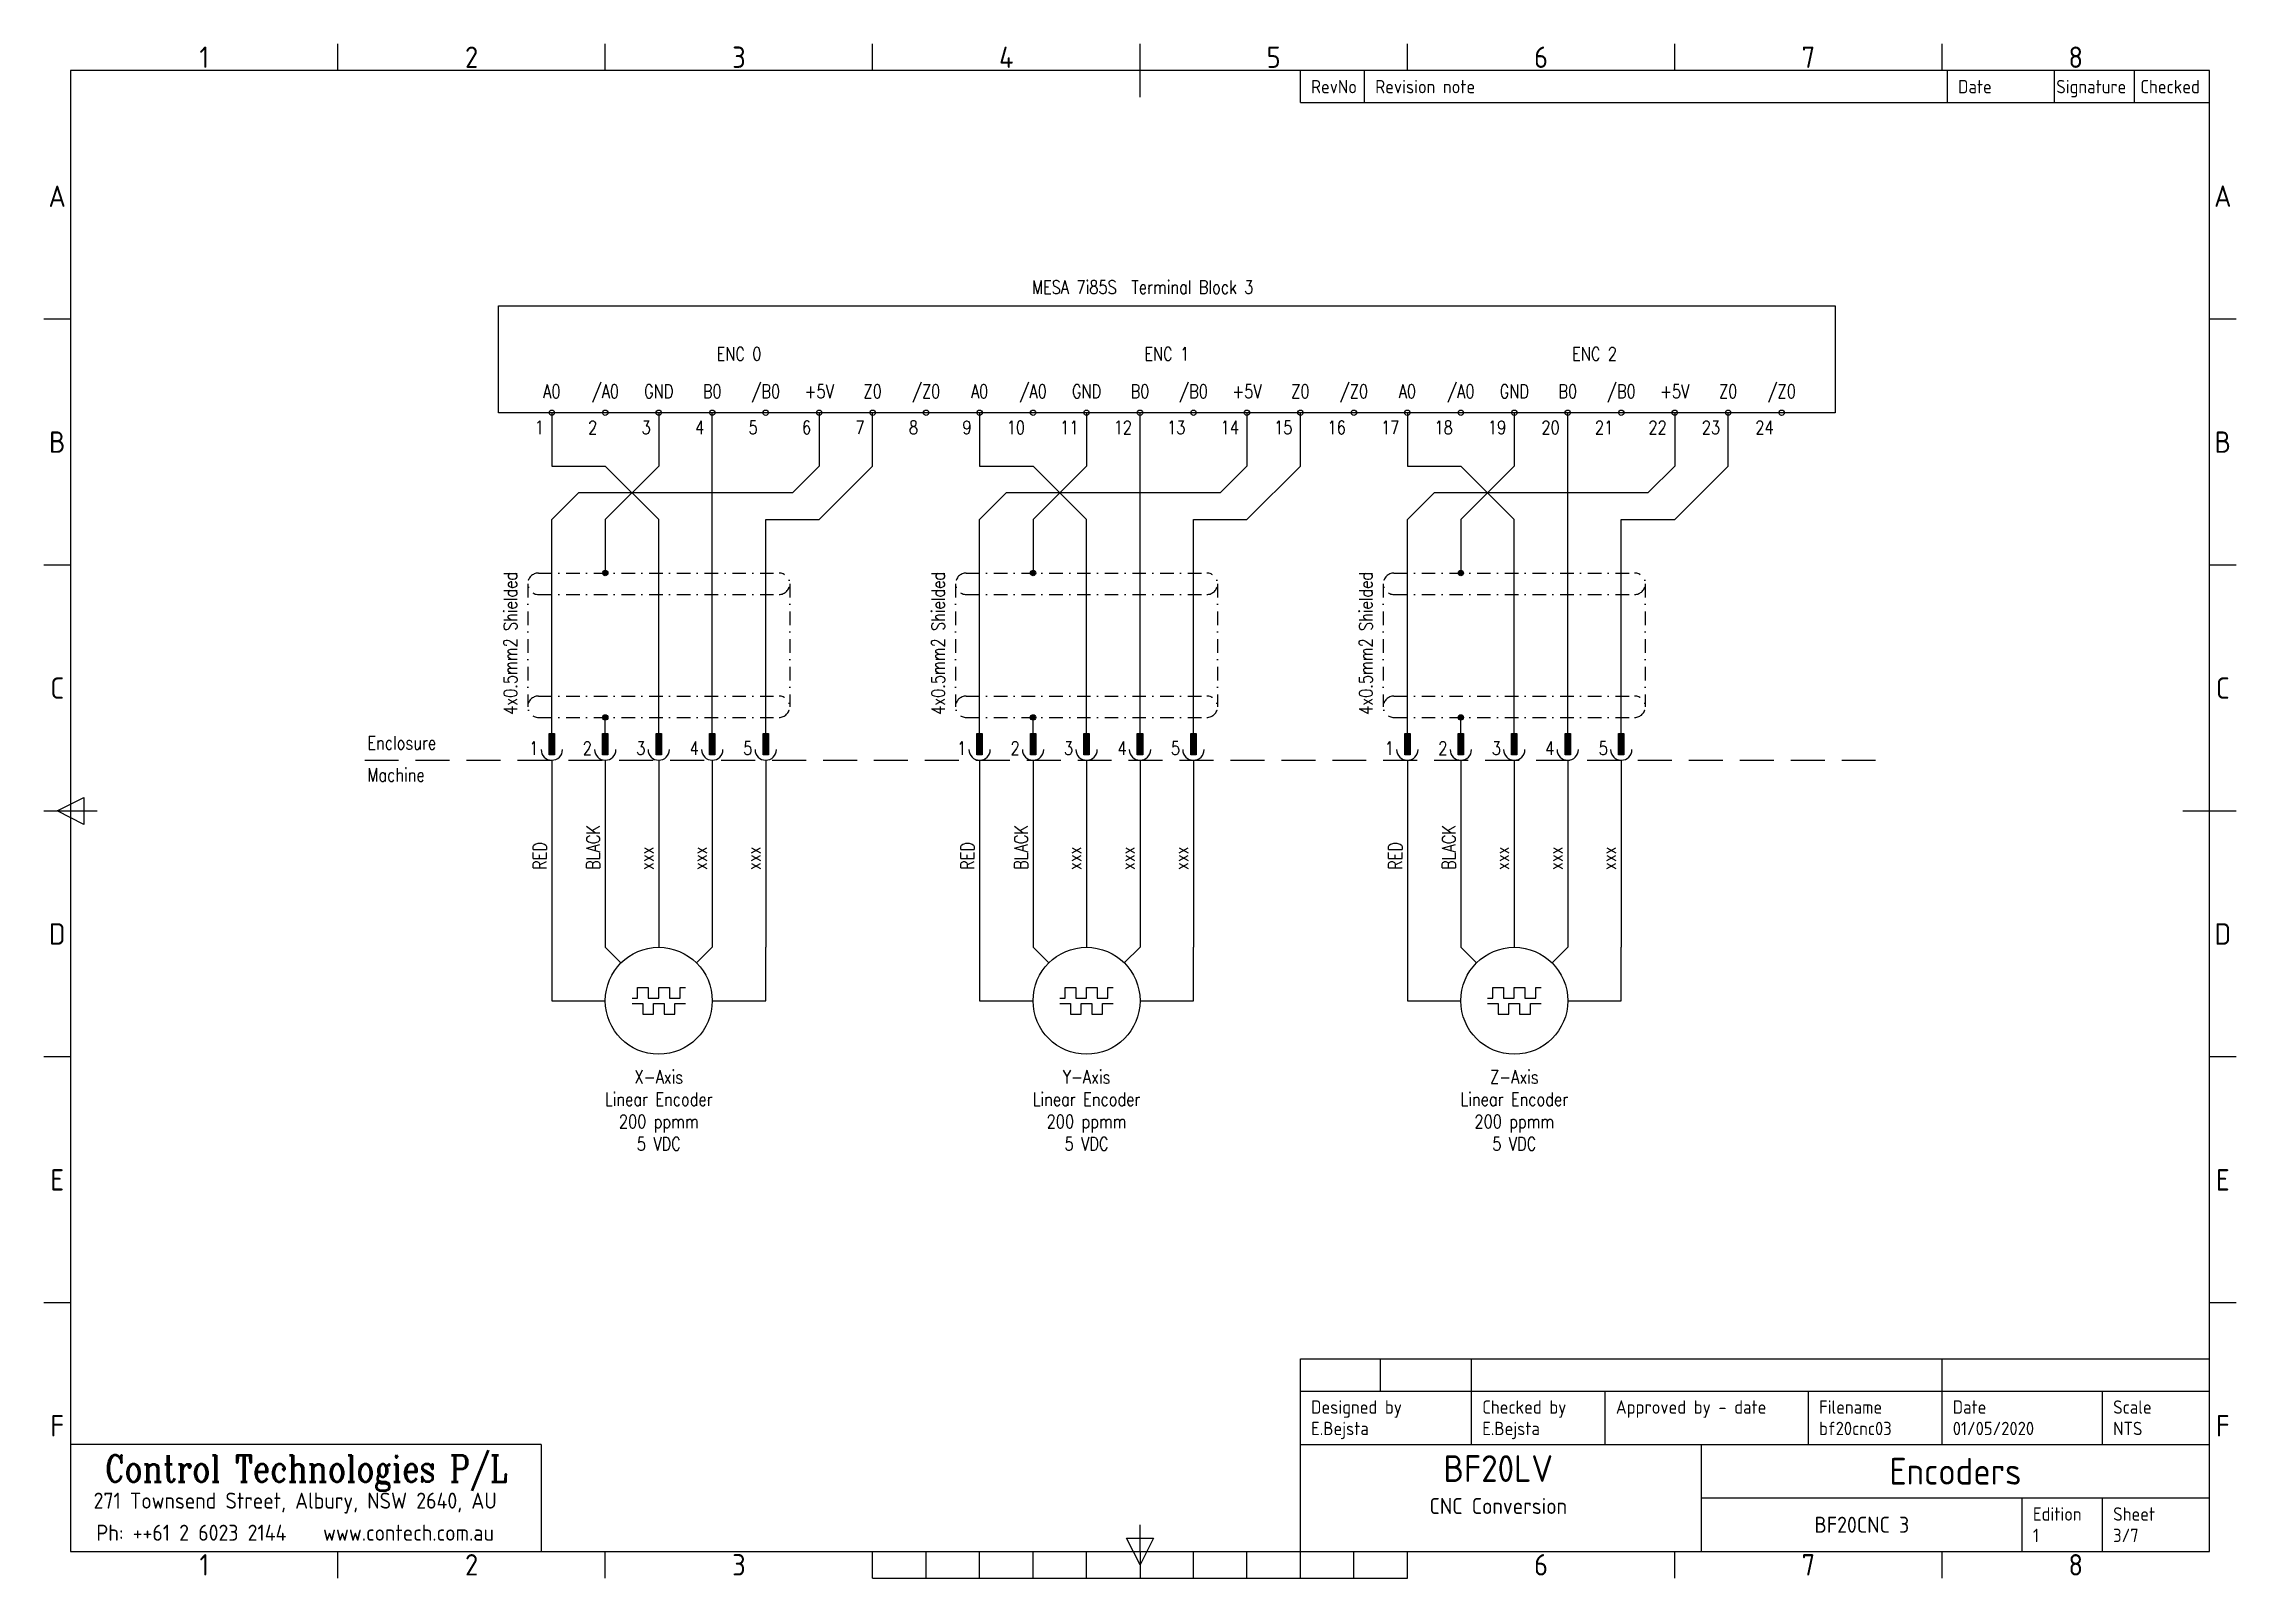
# Model space of a CAD drawing. Extents: x 0 to 410, y 0 to 287.
import ezdxf
from ezdxf.enums import TextEntityAlignment as Align

# ---------------------------------------------------------------- set-up
doc = ezdxf.new("R2010")
doc.units = 0
doc.linetypes.add('DASHDOT', pattern=[25.4, 12.7, -6.35, 0, -6.35])
doc.linetypes.add('DASHED2', pattern=[9.525, 6.35, -3.175])
for name, color, linetype in [('FRAME025', 7, 'CONTINUOUS'), ('FRAME050', 6, 'CONTINUOUS'), ('FRAME070', 5, 'CONTINUOUS'), ('LAYER1', 7, 'CONTINUOUS')]:
    doc.layers.add(name, color=color, linetype=linetype)
doc.styles.add('ISOCP', font='isocp.shx')
doc.styles.add('ROMAN', font='romanc.shx', dxfattribs={"width": 0.8})
doc.styles.add('SIMPLEX', font='simplex.shx', dxfattribs={"width": 0.8})
doc.styles.get("Standard").update_dxf_attribs({"font": 'ISOCP'})

# ---------------------------------------------------------------- blocks, each defined once
blk = doc.blocks.new('CT_FRAME')
at = {"layer": 'FRAME050'}
for p, q in [((60, 287), (60, 292)), ((110, 287), (110, 292)), ((160, 287), (160, 292)), ((210, 282), (210, 292)), ((260, 287), (260, 292)), ((310, 287), (310, 292)), ((360, 287), (360, 292)), ((10, 240.5), (5, 240.5)), ((415, 240.5), (410, 240.5)), ((10, 194.5), (5, 194.5)), ((415, 194.5), (410, 194.5)), ((5, 148.5), (15, 148.5)), ((7.5, 148.5), (12.5, 151)), ((12.5, 146), (7.5, 148.5)), ((12.5, 151), (12.5, 146)), ((405, 148.5), (415, 148.5)), ((10, 102.5), (5, 102.5)), ((415, 102.5), (410, 102.5)), ((10, 56.5), (5, 56.5)), ((415, 56.5), (410, 56.5)), ((207.5, 12.5), (212.5, 12.5)), ((210, 7.5), (207.5, 12.5)), ((210, 10), (210, 15)), ((212.5, 12.5), (210, 7.5)), ((60, 5), (60, 10)), ((110, 5), (110, 10)), ((160, 5), (160, 10)), ((170, 5), (170, 10)), ((180, 5), (180, 10)), ((190, 5), (190, 10)), ((200, 5), (200, 10)), ((210, 10), (210, 5)), ((220, 5), (220, 10)), ((230, 5), (230, 10)), ((240, 5), (240, 10)), ((250, 5), (250, 10)), ((260, 5), (260, 10)), ((310, 5), (310, 10)), ((360, 5), (360, 10)), ((160, 5), (260, 5))]:
    blk.add_line(p, q, dxfattribs=at)
at = {"layer": 'FRAME070'}
for p, q in [((410, 287), (10, 287)), ((10, 287), (10, 10)), ((240, 281), (240, 287)), ((252, 281), (252, 287)), ((361, 281), (361, 287)), ((381, 281), (381, 287)), ((396, 281), (396, 287)), ((410, 10), (410, 287)), ((240, 281), (410, 281)), ((240, 46), (410, 46)), ((240, 40), (240, 46)), ((255, 40), (255, 46)), ((272, 40), (272, 46)), ((360, 40), (360, 46)), ((240, 40), (410, 40)), ((240, 10), (240, 40)), ((272, 30), (272, 40)), ((297, 30), (297, 40)), ((335, 30), (335, 40)), ((360, 30), (360, 40)), ((390, 30), (390, 40)), ((98, 30), (10, 30)), ((98, 30), (98, 10)), ((240, 30), (410, 30)), ((315, 10), (315, 30)), ((315, 20), (410, 20)), ((375, 10), (375, 20)), ((390, 10), (390, 20)), ((10, 10), (410, 10))]:
    blk.add_line(p, q, dxfattribs=at)
at = {"layer": 'FRAME025', "style": 'ISOCP'}
for s, p in [('RevNo', (242, 284)), ('Revision note', (254, 284)), ('Date', (363, 284)), ('Signature', (381.36, 284)), ('Checked', (397.08, 284)), ('Designed by', (242, 37)), ('Checked by', (274, 37)), ('Approved by - date', (299, 37)), ('Filename', (337, 37)), ('Date', (362, 37)), ('Scale', (392, 37)), ('Edition', (377, 17)), ('Sheet', (392, 17))]:
    blk.add_text(s, height=2.5, dxfattribs=at).set_placement(p, align=Align.MIDDLE_LEFT)
at = {"layer": 'FRAME025', "style": 'ROMAN', "width": 0.8}
blk.add_text('Control Technologies P/L', height=5, dxfattribs=at).set_placement((54, 28), align=Align.TOP_CENTER)
at = {"layer": 'FRAME025'}
for s, p in [('271 Townsend Street, Albury, NSW 2640, AU', (52, 21)), ('Ph: ++61 2 6023 2144    www.contech.com.au', (52, 15))]:
    blk.add_text(s, height=3, dxfattribs=at).set_placement(p, align=Align.TOP_CENTER)
at = {"layer": 'FRAME025', "style": 'ISOCP', "flags": 8}
for tag, p in [('DESIGNED_BY', (242, 33)), ('CHECKED_BY', (274, 33)), ('APPROVED_BY_DATE', (299, 33)), ('FILENAME', (337, 33)), ('DATE', (362, 33)), ('SCALE', (392, 33)), ('EDITION', (377, 13)), ('SHEET', (392, 13))]:
    blk.add_attdef(tag, text='', height=2.5, dxfattribs=at).set_placement(p, align=Align.MIDDLE_LEFT)
at = {"layer": 'FRAME050', "style": 'ISOCP'}
for s, p in [('1', (35, 289.5)), ('2', (85, 289.5)), ('3', (135, 289.5)), ('4', (185, 289.5)), ('5', (235, 289.5)), ('6', (285, 289.5)), ('7', (335, 289.5)), ('8', (385, 289.5)), ('A', (7.5, 263.5)), ('A', (412.5, 263.5)), ('B', (7.5, 217.5)), ('B', (412.5, 217.5)), ('C', (7.5, 171.5)), ('C', (412.5, 171.5)), ('D', (7.5, 125.5)), ('D', (412.5, 125.5)), ('E', (7.5, 79.5)), ('E', (412.5, 79.5)), ('F', (7.5, 33.5)), ('F', (412.5, 33.5)), ('1', (35, 7.5)), ('2', (85, 7.5)), ('3', (135, 7.5)), ('6', (285, 7.5)), ('7', (335, 7.5)), ('8', (385, 7.5))]:
    blk.add_text(s, height=4, dxfattribs=at).set_placement(p, align=Align.MIDDLE)
at = {"layer": 'FRAME050', "flags": 8}
for tag, height, p in [('OWNER_1', 5, (277, 23)), ('OWNER_2', 3, (277, 17)), ('OWNER_3', 3, (277, 12))]:
    blk.add_attdef(tag, text='', height=height, dxfattribs=at).set_placement(p, align=Align.CENTER)
at = {"layer": 'FRAME050', "style": 'ISOCP', "flags": 8}
for tag, height, p in [('TITLE', 5, (362.5, 25)), ('DRAWING_NUMBER', 3, (345, 15))]:
    blk.add_attdef(tag, text='', height=height, dxfattribs=at).set_placement(p, align=Align.MIDDLE)

msp = doc.modelspace()

# ---------------------------------------------------------------- hatches: boundary and pattern name
at = {"layer": 'LAYER1', "linetype": 'Continuous'}
h = msp.add_hatch(color=256, dxfattribs=at)
h.dxf.hatch_style = 1
edge = h.paths.add_edge_path()
edge.add_arc((105, 188), 0.5, 0, 360)
h = msp.add_hatch(color=256, dxfattribs=at)
h.dxf.hatch_style = 1
edge = h.paths.add_edge_path()
edge.add_arc((185, 188), 0.5, 0, 360)
h = msp.add_hatch(color=256, dxfattribs=at)
h.dxf.hatch_style = 1
edge = h.paths.add_edge_path()
edge.add_arc((265, 188), 0.5, 0, 360)
h = msp.add_hatch(color=256, dxfattribs=at)
h.dxf.hatch_style = 1
edge = h.paths.add_edge_path()
edge.add_arc((105, 161), 0.5, 0, 360)
h = msp.add_hatch(color=256, dxfattribs=at)
h.dxf.hatch_style = 1
edge = h.paths.add_edge_path()
edge.add_arc((185, 161), 0.5, 0, 360)
h = msp.add_hatch(color=256, dxfattribs=at)
h.dxf.hatch_style = 1
edge = h.paths.add_edge_path()
edge.add_arc((265, 161), 0.5, 0, 360)
h = msp.add_hatch(color=256, dxfattribs=at)
h.dxf.hatch_style = 1
h.paths.add_polyline_path([(95.5, 154), (94.5, 154), (94.5, 158), (95.5, 158)])
h = msp.add_hatch(color=256, dxfattribs=at)
h.dxf.hatch_style = 1
h.paths.add_polyline_path([(105.5, 154), (104.5, 154), (104.5, 158), (105.5, 158)])
h = msp.add_hatch(color=256, dxfattribs=at)
h.dxf.hatch_style = 1
h.paths.add_polyline_path([(115.5, 154), (114.5, 154), (114.5, 158), (115.5, 158)])
h = msp.add_hatch(color=256, dxfattribs=at)
h.dxf.hatch_style = 1
h.paths.add_polyline_path([(125.5, 154), (124.5, 154), (124.5, 158), (125.5, 158)])
h = msp.add_hatch(color=256, dxfattribs=at)
h.dxf.hatch_style = 1
h.paths.add_polyline_path([(135.5, 154), (134.5, 154), (134.5, 158), (135.5, 158)])
h = msp.add_hatch(color=256, dxfattribs=at)
h.dxf.hatch_style = 1
h.paths.add_polyline_path([(175.5, 154), (174.5, 154), (174.5, 158), (175.5, 158)])
h = msp.add_hatch(color=256, dxfattribs=at)
h.dxf.hatch_style = 1
h.paths.add_polyline_path([(185.5, 154), (184.5, 154), (184.5, 158), (185.5, 158)])
h = msp.add_hatch(color=256, dxfattribs=at)
h.dxf.hatch_style = 1
h.paths.add_polyline_path([(195.5, 154), (194.5, 154), (194.5, 158), (195.5, 158)])
h = msp.add_hatch(color=256, dxfattribs=at)
h.dxf.hatch_style = 1
h.paths.add_polyline_path([(205.5, 154), (204.5, 154), (204.5, 158), (205.5, 158)])
h = msp.add_hatch(color=256, dxfattribs=at)
h.dxf.hatch_style = 1
h.paths.add_polyline_path([(215.5, 154), (214.5, 154), (214.5, 158), (215.5, 158)])
h = msp.add_hatch(color=256, dxfattribs=at)
h.dxf.hatch_style = 1
h.paths.add_polyline_path([(255.5, 154), (254.5, 154), (254.5, 158), (255.5, 158)])
h = msp.add_hatch(color=256, dxfattribs=at)
h.dxf.hatch_style = 1
h.paths.add_polyline_path([(265.5, 154), (264.5, 154), (264.5, 158), (265.5, 158)])
h = msp.add_hatch(color=256, dxfattribs=at)
h.dxf.hatch_style = 1
h.paths.add_polyline_path([(275.5, 154), (274.5, 154), (274.5, 158), (275.5, 158)])
h = msp.add_hatch(color=256, dxfattribs=at)
h.dxf.hatch_style = 1
h.paths.add_polyline_path([(285.5, 154), (284.5, 154), (284.5, 158), (285.5, 158)])
h = msp.add_hatch(color=256, dxfattribs=at)
h.dxf.hatch_style = 1
h.paths.add_polyline_path([(295.5, 154), (294.5, 154), (294.5, 158), (295.5, 158)])

# ---------------------------------------------------------------- linework, layer by layer
for p, q in [((85, 218), (85, 238)), ((85, 238), (335, 238)), ((335, 238), (335, 218)), ((95, 218), (95, 208)), ((115, 218), (115, 208)), ((125, 158), (125, 218)), ((145, 218), (145, 208)), ((155, 208), (155, 218)), ((175, 218), (175, 208)), ((195, 218), (195, 208)), ((205, 158), (205, 218)), ((225, 218), (225, 208)), ((235, 208), (235, 218)), ((255, 218), (255, 208)), ((275, 218), (275, 208)), ((285, 158), (285, 218)), ((305, 218), (305, 208)), ((315, 208), (315, 218)), ((95, 208), (105, 208)), ((115, 208), (105, 198)), ((105, 208), (115, 198)), ((145, 208), (140, 203)), ((145, 198), (155, 208)), ((175, 208), (185, 208)), ((195, 208), (185, 198)), ((185, 208), (195, 198)), ((225, 208), (220, 203)), ((225, 198), (235, 208)), ((255, 208), (265, 208)), ((275, 208), (265, 198)), ((265, 208), (275, 198)), ((305, 208), (300, 203)), ((305, 198), (315, 208)), ((100, 203), (95, 198)), ((140, 203), (100, 203)), ((180, 203), (175, 198)), ((220, 203), (180, 203)), ((260, 203), (255, 198)), ((300, 203), (260, 203)), ((95, 158), (95, 198)), ((105, 198), (105, 188)), ((115, 158), (115, 198)), ((135, 158), (135, 198)), ((135, 198), (145, 198)), ((175, 158), (175, 198)), ((185, 198), (185, 188)), ((195, 158), (195, 198)), ((215, 158), (215, 198)), ((215, 198), (225, 198)), ((255, 158), (255, 198)), ((265, 198), (265, 188)), ((275, 158), (275, 198)), ((295, 158), (295, 198)), ((295, 198), (305, 198)), ((105, 158), (105, 161)), ((185, 158), (185, 161)), ((265, 158), (265, 161)), ((95, 153), (95, 118)), ((105, 153), (105, 118)), ((115, 153), (115, 118)), ((125, 153), (125, 118)), ((135, 153), (135, 118)), ((175, 153), (175, 118)), ((185, 153), (185, 118)), ((195, 153), (195, 118)), ((205, 153), (205, 118)), ((215, 153), (215, 118)), ((255, 153), (255, 118)), ((265, 153), (265, 118)), ((275, 153), (275, 118)), ((285, 153), (285, 118)), ((295, 153), (295, 118)), ((95, 118), (95, 108)), ((105, 118), (107.93, 115.07)), ((125, 118), (122.07, 115.07)), ((135, 108), (135, 118)), ((175, 118), (175, 108)), ((185, 118), (187.93, 115.07)), ((205, 118), (202.07, 115.07)), ((215, 108), (215, 118)), ((255, 118), (255, 108)), ((265, 118), (267.93, 115.07)), ((285, 118), (282.07, 115.07)), ((295, 108), (295, 118)), ((95, 108), (105, 108)), ((110, 108.5), (111, 108.5)), ((110, 107.5), (112, 107.5)), ((111, 108.5), (111, 110.5)), ((111, 110.5), (113, 110.5)), ((112, 107.5), (112, 105.5)), ((113, 110.5), (113, 108.5)), ((113, 108.5), (115, 108.5)), ((114, 105.5), (114, 107.5)), ((114, 107.5), (116, 107.5)), ((115, 108.5), (115, 110.5)), ((115, 110.5), (117, 110.5)), ((116, 107.5), (116, 105.5)), ((117, 110.5), (117, 108.5)), ((117, 108.5), (119, 108.5)), ((118, 105.5), (118, 107.5)), ((118, 107.5), (120, 107.5)), ((119, 108.5), (119, 110.5)), ((119, 110.5), (120, 110.5)), ((125, 108), (135, 108)), ((175, 108), (185, 108)), ((190, 108.5), (191, 108.5)), ((190, 107.5), (192, 107.5)), ((191, 108.5), (191, 110.5)), ((191, 110.5), (193, 110.5)), ((192, 107.5), (192, 105.5)), ((193, 110.5), (193, 108.5)), ((193, 108.5), (195, 108.5)), ((194, 105.5), (194, 107.5)), ((194, 107.5), (196, 107.5)), ((195, 108.5), (195, 110.5)), ((195, 110.5), (197, 110.5)), ((196, 107.5), (196, 105.5)), ((197, 110.5), (197, 108.5)), ((197, 108.5), (199, 108.5)), ((198, 105.5), (198, 107.5)), ((198, 107.5), (200, 107.5)), ((199, 108.5), (199, 110.5)), ((199, 110.5), (200, 110.5)), ((205, 108), (215, 108)), ((255, 108), (265, 108)), ((270, 108.5), (271, 108.5)), ((270, 107.5), (272, 107.5)), ((271, 108.5), (271, 110.5)), ((271, 110.5), (273, 110.5)), ((272, 107.5), (272, 105.5)), ((273, 110.5), (273, 108.5)), ((273, 108.5), (275, 108.5)), ((274, 105.5), (274, 107.5)), ((274, 107.5), (276, 107.5)), ((275, 108.5), (275, 110.5)), ((275, 110.5), (277, 110.5)), ((276, 107.5), (276, 105.5)), ((277, 110.5), (277, 108.5)), ((277, 108.5), (279, 108.5)), ((278, 105.5), (278, 107.5)), ((278, 107.5), (280, 107.5)), ((279, 108.5), (279, 110.5)), ((279, 110.5), (280, 110.5)), ((285, 108), (295, 108)), ((112, 105.5), (114, 105.5)), ((116, 105.5), (118, 105.5)), ((192, 105.5), (194, 105.5)), ((196, 105.5), (198, 105.5)), ((272, 105.5), (274, 105.5)), ((276, 105.5), (278, 105.5))]:
    msp.add_line(p, q, dxfattribs=at)
at = {"layer": 'LAYER1', "color": 0, "linetype": 'Continuous'}
msp.add_line((335, 218), (85, 218), dxfattribs=at)
at = {"layer": 'LAYER1', "linetype": 'DASHDOT', "ltscale": 0.2}
for p, q in [((90.5, 186), (90.5, 163)), ((92.5, 188), (137.5, 188)), ((139.5, 186), (139.5, 163)), ((170.5, 186), (170.5, 163)), ((172.5, 188), (217.5, 188)), ((219.5, 186), (219.5, 163)), ((250.5, 186), (250.5, 163)), ((252.5, 188), (297.5, 188)), ((299.5, 186), (299.5, 163)), ((92.5, 184), (137.5, 184)), ((172.5, 184), (217.5, 184)), ((252.5, 184), (297.5, 184)), ((92.5, 165), (137.5, 165)), ((172.5, 165), (217.5, 165)), ((252.5, 165), (297.5, 165)), ((92.5, 161), (137.5, 161)), ((172.5, 161), (217.5, 161)), ((252.5, 161), (297.5, 161))]:
    msp.add_line(p, q, dxfattribs=at)
at = {"layer": 'LAYER1', "linetype": 'DASHED2'}
msp.add_line((60, 153), (345, 153), dxfattribs=at)
at = {"layer": 'LAYER1', "linetype": 'Continuous'}
for points in [[(95.5, 154), (94.5, 154), (94.5, 158), (95.5, 158)], [(105.5, 154), (104.5, 154), (104.5, 158), (105.5, 158)], [(115.5, 154), (114.5, 154), (114.5, 158), (115.5, 158)], [(125.5, 154), (124.5, 154), (124.5, 158), (125.5, 158)], [(135.5, 154), (134.5, 154), (134.5, 158), (135.5, 158)], [(175.5, 154), (174.5, 154), (174.5, 158), (175.5, 158)], [(185.5, 154), (184.5, 154), (184.5, 158), (185.5, 158)], [(195.5, 154), (194.5, 154), (194.5, 158), (195.5, 158)], [(205.5, 154), (204.5, 154), (204.5, 158), (205.5, 158)], [(215.5, 154), (214.5, 154), (214.5, 158), (215.5, 158)], [(255.5, 154), (254.5, 154), (254.5, 158), (255.5, 158)], [(265.5, 154), (264.5, 154), (264.5, 158), (265.5, 158)], [(275.5, 154), (274.5, 154), (274.5, 158), (275.5, 158)], [(285.5, 154), (284.5, 154), (284.5, 158), (285.5, 158)], [(295.5, 154), (294.5, 154), (294.5, 158), (295.5, 158)]]:
    msp.add_lwpolyline(points, close=True, dxfattribs=at)
at = {"layer": 'LAYER1', "color": 0, "linetype": 'Continuous'}
for centre, radius in [((95, 218), 0.5), ((105, 218), 0.5), ((115, 218), 0.5), ((125, 218), 0.5), ((135, 218), 0.5), ((145, 218), 0.5), ((155, 218), 0.5), ((165, 218), 0.5), ((175, 218), 0.5), ((185, 218), 0.5), ((195, 218), 0.5), ((205, 218), 0.5), ((215, 218), 0.5), ((225, 218), 0.5), ((235, 218), 0.5), ((245, 218), 0.5), ((255, 218), 0.5), ((265, 218), 0.5), ((275, 218), 0.5), ((285, 218), 0.5), ((295, 218), 0.5), ((305, 218), 0.5), ((315, 218), 0.5), ((325, 218), 0.5), ((105, 188), 0.5), ((185, 188), 0.5), ((265, 188), 0.5), ((105, 161), 0.5), ((185, 161), 0.5), ((265, 161), 0.5), ((115, 108), 10), ((195, 108), 10), ((275, 108), 10)]:
    msp.add_circle(centre, radius, dxfattribs=at)
at = {"layer": 'LAYER1', "linetype": 'DASHDOT', "ltscale": 0.2}
for centre, start, end in [((92.5, 186), 90, 270), ((137.5, 186), 270, 90), ((172.5, 186), 90, 270), ((217.5, 186), 270, 90), ((252.5, 186), 90, 270), ((297.5, 186), 270, 90), ((92.5, 163), 90, 270), ((137.5, 163), 270, 90), ((172.5, 163), 90, 270), ((217.5, 163), 270, 90), ((252.5, 163), 90, 270), ((297.5, 163), 270, 90)]:
    msp.add_arc(centre, 2, start, end, dxfattribs=at)
at = {"layer": 'LAYER1', "linetype": 'Continuous'}
for centre in [(95, 155), (105, 155), (115, 155), (125, 155), (135, 155), (175, 155), (185, 155), (195, 155), (205, 155), (215, 155), (255, 155), (265, 155), (275, 155), (285, 155), (295, 155)]:
    msp.add_arc(centre, 2, 180, 0, dxfattribs=at)

# ---------------------------------------------------------------- block references
at = {"layer": 'FRAME025', "linetype": 'Continuous'}
ref = msp.add_blockref('CT_FRAME', (-5, -5), dxfattribs=at)
ref.add_attrib('FILENAME', 'bf20cnc03', dxfattribs={"height": 2.5, "style": 'ISOCP'}).set_placement((332, 28), align=Align.MIDDLE_LEFT)
ref.add_attrib('DRAWING_NUMBER', 'BF20CNC 3', dxfattribs={"layer": 'FRAME050', "height": 3, "style": 'ISOCP'}).set_placement((340, 10), align=Align.MIDDLE)
ref.add_attrib('OWNER_2', 'CNC Conversion', dxfattribs={"layer": 'FRAME050', "height": 3}).set_placement((272, 12), align=Align.CENTER)
ref.add_attrib('OWNER_1', 'BF20LV', dxfattribs={"layer": 'FRAME050', "height": 5}).set_placement((272, 18), align=Align.CENTER)
ref.add_attrib('CHECKED_BY', 'E.Bejsta', dxfattribs={"height": 2.5, "style": 'ISOCP'}).set_placement((269, 28), align=Align.MIDDLE_LEFT)
ref.add_attrib('DESIGNED_BY', 'E.Bejsta', dxfattribs={"height": 2.5, "style": 'ISOCP'}).set_placement((237, 28), align=Align.MIDDLE_LEFT)
ref.add_attrib('DATE', '01/05/2020', dxfattribs={"height": 2.5, "style": 'ISOCP'}).set_placement((357, 28), align=Align.MIDDLE_LEFT)
ref.add_attrib('TITLE', 'Encoders', dxfattribs={"layer": 'FRAME050', "height": 5, "style": 'ISOCP'}).set_placement((357.5, 20), align=Align.MIDDLE)
ref.add_attrib('SCALE', 'NTS', dxfattribs={"height": 2.5, "style": 'ISOCP'}).set_placement((387, 28), align=Align.MIDDLE_LEFT)
ref.add_attrib('EDITION', '1', dxfattribs={"height": 2.5, "style": 'ISOCP'}).set_placement((372, 8), align=Align.MIDDLE_LEFT)
ref.add_attrib('SHEET', '3/7', dxfattribs={"height": 2.5, "style": 'ISOCP'}).set_placement((387, 8), align=Align.MIDDLE_LEFT)

# ---------------------------------------------------------------- texts
at = {"layer": 'LAYER1', "linetype": 'Continuous', "style": 'SIMPLEX', "width": 0.8}
for s, p in [('MESA 7i85S  Terminal Block 3', (205.5, 239.5)), ('ENC 0', (130, 227)), ('ENC 1', (210, 227)), ('ENC 2', (290, 227)), ('A0', (95, 220)), ('/A0', (105, 220)), ('GND', (115, 220)), ('B0', (125, 220)), ('/B0', (135, 220)), ('+5V', (145, 220)), ('Z0', (155, 220)), ('/Z0', (165, 220)), ('A0', (175, 220)), ('/A0', (185, 220)), ('GND', (195, 220)), ('B0', (205, 220)), ('/B0', (215, 220)), ('+5V', (225, 220)), ('Z0', (235, 220)), ('/Z0', (245, 220)), ('A0', (255, 220)), ('/A0', (265, 220)), ('GND', (275, 220)), ('B0', (285, 220)), ('/B0', (295, 220)), ('+5V', (305, 220)), ('Z0', (315, 220)), ('/Z0', (325, 220))]:
    msp.add_text(s, height=2.5, dxfattribs=at).set_placement(p, align=Align.BOTTOM_CENTER)
for s, p in [('1', (93.5, 216.5)), ('2', (103.5, 216.5)), ('3', (113.5, 216.5)), ('4', (123.5, 216.5)), ('5', (133.5, 216.5)), ('6', (143.5, 216.5)), ('7', (153.5, 216.5)), ('8', (163.5, 216.5)), ('9', (173.5, 216.5)), ('10', (183.5, 216.5)), ('11', (193.5, 216.5)), ('12', (203.5, 216.5)), ('13', (213.5, 216.5)), ('14', (223.5, 216.5)), ('15', (233.5, 216.5)), ('16', (243.5, 216.5)), ('17', (253.5, 216.5)), ('18', (263.5, 216.5)), ('19', (273.5, 216.5)), ('20', (283.5, 216.5)), ('21', (293.5, 216.5)), ('22', (303.5, 216.5)), ('23', (313.5, 216.5)), ('24', (323.5, 216.5)), ('1', (92.5, 156.5)), ('2', (102.5, 156.5)), ('3', (112.5, 156.5)), ('4', (122.5, 156.5)), ('5', (132.5, 156.5)), ('1', (172.5, 156.5)), ('2', (182.5, 156.5)), ('3', (192.5, 156.5)), ('4', (202.5, 156.5)), ('5', (212.5, 156.5)), ('1', (252.5, 156.5)), ('2', (262.5, 156.5)), ('3', (272.5, 156.5)), ('4', (282.5, 156.5)), ('5', (292.5, 156.5))]:
    msp.add_text(s, height=2.5, dxfattribs=at).set_placement(p, align=Align.TOP_RIGHT)
for s, p in [('4x0.5mm2 Shielded', (88.5, 161.5)), ('4x0.5mm2 Shielded', (168.5, 161.5)), ('4x0.5mm2 Shielded', (248.5, 161.5)), ('BLACK', (104, 132.5)), ('BLACK', (184, 132.5)), ('BLACK', (264, 132.5)), ('RED', (94, 132.5)), ('xxx', (114, 132.5)), ('xxx', (124, 132.5)), ('xxx', (134, 132.5)), ('RED', (174, 132.5)), ('xxx', (194, 132.5)), ('xxx', (204, 132.5)), ('xxx', (214, 132.5)), ('RED', (254, 132.5)), ('xxx', (274, 132.5)), ('xxx', (284, 132.5)), ('xxx', (294, 132.5))]:
    msp.add_text(s, height=2.5, rotation=90, dxfattribs=at).set_placement(p)
for s, p in [('Enclosure', (60.5, 155)), ('Machine', (60.5, 149))]:
    msp.add_text(s, height=2.5, dxfattribs=at).set_placement(p)
at = {"layer": 'LAYER1', "linetype": 'Continuous', "char_height": 2.5, "attachment_point": 2, "style": 'SIMPLEX'}
for s, insert in [('X-Axis\\PLinear Encoder\\P200 ppmm\\P5 VDC', (115, 95)), ('Y-Axis\\PLinear Encoder\\P200 ppmm\\P5 VDC', (195, 95)), ('Z-Axis\\PLinear Encoder\\P200 ppmm\\P5 VDC', (275, 95))]:
    msp.add_mtext_dynamic_manual_height_columns(s, width=24.5, gutter_width=12.5, heights=[0], dxfattribs=dict(at, insert=insert))

doc.saveas('drawing.dxf')
